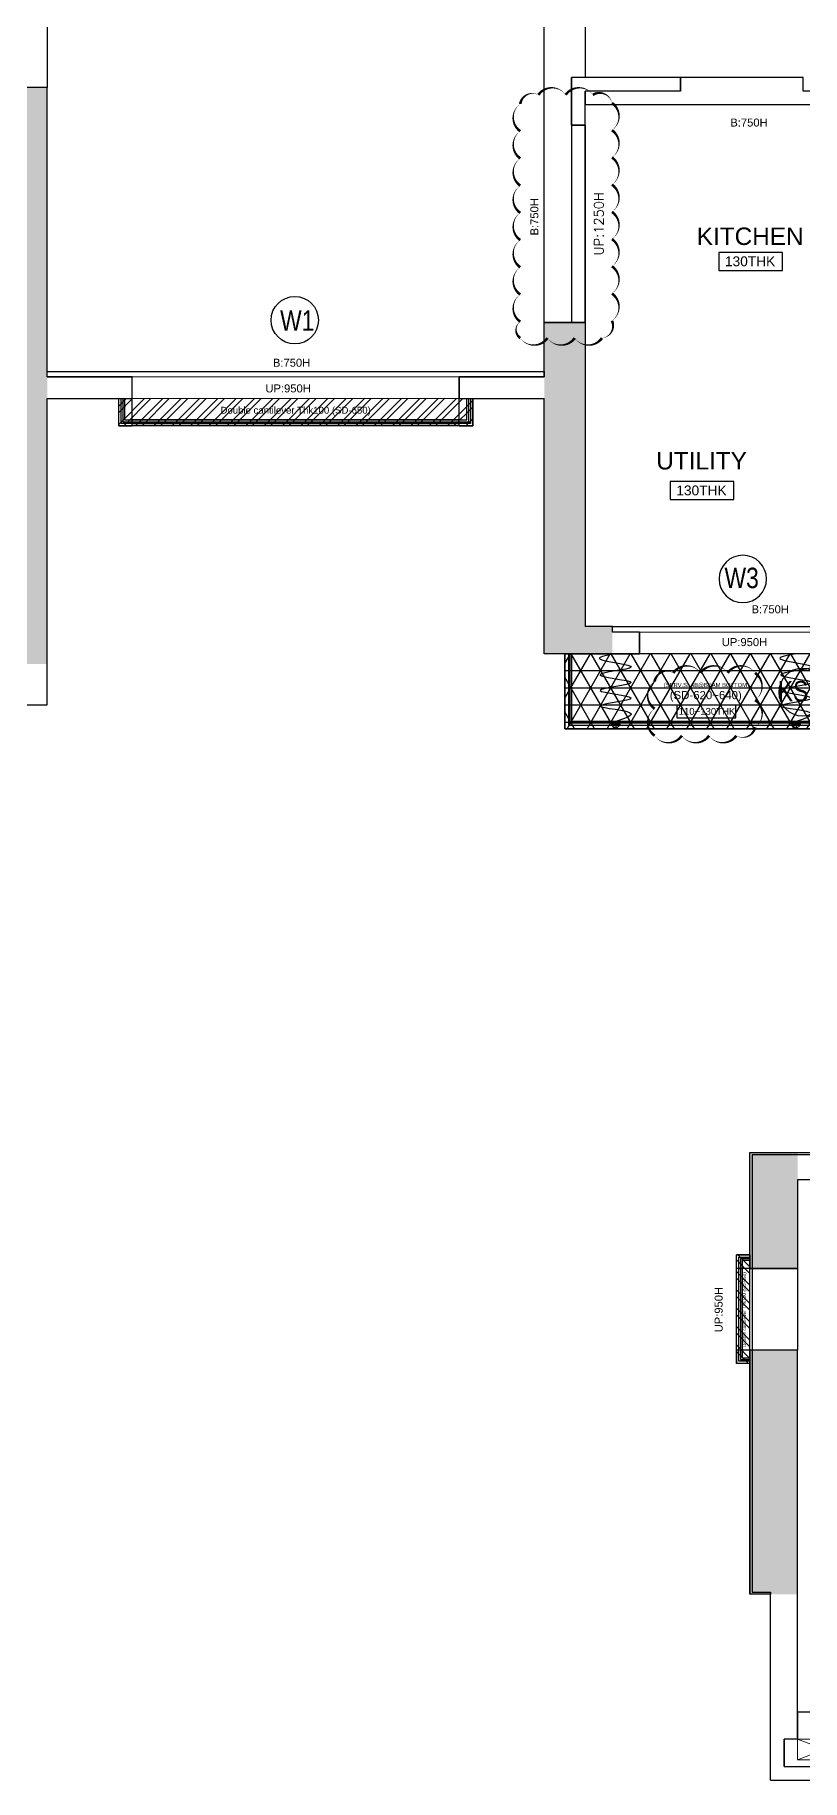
# Model space of a CAD drawing. Header units: millimetres. Extents: x 1124992 to 1258557, y -5767803 to -5695799.
# Drawn here: x 1220237 to 1225869, y -5766169 to -5753347 of the extents above; entities that cross this region are included whole.
import ezdxf
from ezdxf.enums import TextEntityAlignment as Align

# ---------------------------------------------------------------- set-up
doc = ezdxf.new("R2010")
doc.units = ezdxf.units.MM
doc.header["$LTSCALE"] = 1000
doc.header["$MEASUREMENT"] = 0
for name, pattern in [('AUDIT_D_120904163729-0', [0]), ('DASHED', [19.05, 12.7, -6.35]), ('HIDDEN', [0.375, 0.25, -0.125]), ('HIDDENX2', [19.05, 12.7, -6.35])]:
    doc.linetypes.add(name, pattern=pattern)
doc.layers.get('0').update_dxf_attribs({"linetype": 'AUDIT_D_120904163729-0'})
for name, color, linetype in [('2-CHANGE 191024-khan', 4, 'Continuous'), ('202_WALL', 7, 'Continuous'), ('203_BEAM', 6, 'DASHED'), ('204_역BEAM', 4, 'Continuous'), ('205_BALCONY', 4, 'Continuous'), ('206_OPEN', 5, 'Continuous'), ('210-DRIP MOULD', 5, 'HIDDEN'), ('210-GROOVE(ELEVATION)', 40, 'HIDDEN'), ('210_ROOM NAME', 2, 'Continuous'), ('210_SLAB THK', 2, 'Continuous'), ('216_SLAB DN -620', 181, 'Continuous'), ('216_SLAB DN -650', 211, 'Continuous'), ('216_SLAB SLOPE', 40, 'Continuous'), ('221_BEAM문자', 6, 'Continuous'), ('222_역BEAM문자', 4, 'Continuous'), ('223_발코니문자', 4, 'Continuous'), ('260_Window door symbol', 125, 'Continuous'), ('T8(T9 IS SIMILAR) - DIMENSION & TEXTING$0$a-window-no', 125, 'Continuous'), ('T8_TYPICAL COLUMNS$0$A-SHEAR WALL THICKENING', 3, 'Continuous')]:
    doc.layers.add(name, color=color, linetype=linetype)
doc.layers.add('T8_REFUGE COLUMNS$0$COL-HATCH', color=7, linetype='Continuous', lineweight=25, true_color=0xa3a3a3)
doc.styles.add('arial', font='sanss___.ttf')
doc.styles.add('csmD2007Romans', font='romans.shx', dxfattribs={"bigfont": 'whtmtxt.shx'})
doc.styles.add('T8(T9 IS SIMILAR) - DIMENSION & TEXTING$0$LODHA STANDERD', font='sanss___.ttf')

# ---------------------------------------------------------------- blocks, each defined once
blk = doc.blocks.new('T8(T9 IS SIMILAR) - DIMENSION & TEXTING$0$WINDOW TAG')
at = {"layer": 'T8(T9 IS SIMILAR) - DIMENSION & TEXTING$0$a-window-no'}
blk.add_circle((0, 0), 174, dxfattribs=at)
at = {"layer": 'T8(T9 IS SIMILAR) - DIMENSION & TEXTING$0$a-window-no', "style": 'T8(T9 IS SIMILAR) - DIMENSION & TEXTING$0$LODHA STANDERD'}
blk.add_attdef('WINDOW', text='', height=150, dxfattribs=at).set_placement((11, 3), align=Align.MIDDLE_CENTER)
blk = doc.blocks.new('A$C0C2415B0')
at = {"layer": '216_SLAB SLOPE', "color": 6}
for p, q in [((60.2, 0), (42.1, 16.4)), ((42.1, 16.4), (78.3, 16.4)), ((60.2, 0), (78.3, 16.4))]:
    blk.add_line(p, q, dxfattribs=at)
blk.add_lwpolyline([(60.2, 27.5), (60.2, 0)], dxfattribs=at)
blk.add_open_spline([(60.2, 288.5), (103.1, 281.5), (176.1, 264.5), (-111.2, 237.5), (237.8, 207.5), (-119.2, 177.6), (239.9, 147.3), (-119.3, 118.2), (238.3, 85.1), (-59.3, 69.3), (29.1, 38.4), (60.2, 27.5)], degree=3, knots=[61.866951, 61.866951, 61.866951, 61.866951, 206.155281, 412.310563, 618.465844, 824.621125, 1030.776406, 1236.931688, 1443.086969, 1649.24225, 1761.045649, 1761.045649, 1761.045649, 1761.045649], dxfattribs=at)

msp = doc.modelspace()

# ---------------------------------------------------------------- hatches: boundary and pattern name
at = {"layer": '216_SLAB DN -620'}
h = msp.add_hatch(dxfattribs=at)
h.set_pattern_fill('NET3', color=256, scale=40)
h.set_pattern_definition([(0, (1205400.26, -5775414.92), (0, 127), []), (60, (1205400.26, -5775414.92), (-109.9852, 63.5), []), (120, (1205400.26, -5775414.92), (-109.9852, -63.5), [])])
h.paths.add_polyline_path([(1226176.726, -5758444.027), (1224126.726, -5758444.027), (1224126.726, -5757894.027), (1226176.726, -5757894.027)])
at = {"layer": '216_SLAB DN -650', "linetype": 'Continuous', "lineweight": 0}
h = msp.add_hatch(dxfattribs=at)
h.set_pattern_fill('STEEL', color=227, scale=30)
h.set_pattern_definition([(45, (1196795.26, -5790954.07), (-67.35192, 67.35192), []), (45, (1196795.26, -5790906.45), (-67.35192, 67.35192), [])])
h.paths.add_polyline_path([(1220851.726, -5756219.027), (1223451.726, -5756219.027), (1223451.726, -5756019.027), (1220851.726, -5756019.027)])
h = msp.add_hatch(dxfattribs=at)
h.set_pattern_fill('STEEL', color=227, scale=30, angle=90)
h.set_pattern_definition([(135, (1261627.61, -5561460.37), (-67.35192, -67.35192), []), (135, (1261579.99, -5561460.37), (-67.35192, -67.35192), [])])
h.paths.add_polyline_path([(1225386.726, -5762309.028), (1225386.726, -5763109.031), (1225486.726, -5763109.031), (1225486.726, -5762309.028)])
at = {"layer": 'T8_REFUGE COLUMNS$0$COL-HATCH', "linetype": 'ByBlock'}
h = msp.add_hatch(color=256, dxfattribs=at)
h.dxf.hatch_style = 1
h.paths.add_polyline_path([(1220026.726, -5757969.027), (1220326.726, -5757969.027), (1220326.726, -5753734.027), (1220026.726, -5753734.027)])
h = msp.add_hatch(color=256, dxfattribs=at)
h.dxf.hatch_style = 1
h.paths.add_polyline_path([(1224276.726, -5757894.027), (1223976.726, -5757894.027), (1223976.726, -5755459.027), (1224276.726, -5755459.027)])
h = msp.add_hatch(color=256, dxfattribs=at)
h.dxf.hatch_style = 1
h.paths.add_polyline_path([(1225836.726, -5762409.028), (1225486.726, -5762409.028), (1225486.726, -5761559.027), (1225836.726, -5761559.027)])
h = msp.add_hatch(color=256, dxfattribs=at)
h.dxf.hatch_style = 1
h.paths.add_polyline_path([(1225486.726, -5764804.023), (1225836.726, -5764804.023), (1225836.726, -5763009.027), (1225486.726, -5763009.027)])
at = {"layer": 'T8_TYPICAL COLUMNS$0$A-SHEAR WALL THICKENING', "linetype": 'ByBlock'}
h = msp.add_hatch(color=31, dxfattribs=at)
h.dxf.hatch_style = 1
h.paths.add_polyline_path([(1224476.726, -5757694.027), (1224276.726, -5757694.027), (1224276.726, -5757894.027), (1224476.726, -5757894.027)])

# ---------------------------------------------------------------- linework, layer by layer
at = {"linetype": 'ByBlock'}
msp.add_line((1225636.726, -5764804.031), (1225486.726, -5764804.031), dxfattribs=at)
at = {"layer": '2-CHANGE 191024-khan', "linetype": 'ByBlock'}
for points in [[(1223800.09, -5755573.875, 0, 20, 0.52056705), (1224000.09, -5755573.875, 0, 20, 0.52056705), (1224200.09, -5755573.875, 0, 20, 0.52056705), (1224400.09, -5755573.875, 0, 20, 0.52056705), (1224473.246, -5755447.03, 0, 20, 0.52056705), (1224473.246, -5755247.03, 0, 20, 0.52056705), (1224473.246, -5755047.03, 0, 20, 0.52056705), (1224473.246, -5754847.03, 0, 20, 0.52056705), (1224473.246, -5754647.03, 0, 20, 0.52056705), (1224473.246, -5754447.03, 0, 20, 0.52056705), (1224473.246, -5754247.03, 0, 20, 0.52056705), (1224473.246, -5754047.03, 0, 20, 0.52056705), (1224473.246, -5753847.03, 0, 20, 0.52056705), (1224333.116, -5753787.16, 0, 20, 0.52056705), (1224133.116, -5753787.16, 0, 20, 0.52056705), (1223933.116, -5753787.16, 0, 20, 0.52056705), (1223800.09, -5753854.134, 0, 20, 0.52056705), (1223800.09, -5754054.134, 0, 20, 0.52056705), (1223800.09, -5754254.134, 0, 20, 0.52056705), (1223800.09, -5754454.134, 0, 20, 0.52056705), (1223800.09, -5754654.134, 0, 20, 0.52056705), (1223800.09, -5754854.134, 0, 20, 0.52056705), (1223800.09, -5755054.134, 0, 20, 0.52056705), (1223800.09, -5755254.134, 0, 20, 0.52056705), (1223800.09, -5755454.134, 0, 20, 0.52056705)], [(1224786.602, -5758495.376, 0, 20, 0.52056705), (1224986.602, -5758495.376, 0, 20, 0.52056705), (1225186.602, -5758495.376, 0, 20, 0.52056705), (1225386.602, -5758495.376, 0, 20, 0.52056705), (1225524.533, -5758433.308, 0, 20, 0.52056705), (1225524.533, -5758233.308, 0, 20, 0.52056705), (1225523.507, -5758034.334, 0, 20, 0.52056705), (1225323.507, -5758034.334, 0, 20, 0.52056705), (1225123.507, -5758034.334, 0, 20, 0.52056705), (1224923.507, -5758034.334, 0, 20, 0.52056705), (1224786.602, -5758097.429, 0, 20, 0.52056705), (1224786.602, -5758297.429, 0, 20, 0.52056705)]]:
    msp.add_lwpolyline(points, format="xyseb", close=True, dxfattribs=at)
at = {"layer": '202_WALL', "linetype": 'ByBlock'}
for p, q in [((1220326.726, -5753734.027), (1220026.726, -5753734.027)), ((1220326.726, -5755859.027), (1220326.726, -5753734.027)), ((1224176.726, -5754009.027), (1224176.726, -5753659.027)), ((1224976.726, -5753659.027), (1224176.726, -5753659.027)), ((1224976.726, -5753759.027), (1224976.726, -5753659.027)), ((1224276.726, -5754009.027), (1224276.726, -5753759.027)), ((1224976.726, -5753759.027), (1224276.726, -5753759.027)), ((1224276.726, -5754009.027), (1224176.726, -5754009.027)), ((1223976.726, -5755859.027), (1223976.726, -5755459.027)), ((1223976.726, -5755459.027), (1224276.726, -5755459.027)), ((1224276.726, -5755459.027), (1224276.726, -5757694.027)), ((1220326.726, -5755859.027), (1220951.726, -5755859.027)), ((1220951.726, -5756219.027), (1220951.726, -5755859.027)), ((1223351.726, -5756219.027), (1223351.726, -5755859.027)), ((1223351.726, -5755859.027), (1223976.726, -5755859.027)), ((1220326.726, -5758269.027), (1220326.726, -5756019.027)), ((1220326.726, -5756019.027), (1220851.726, -5756019.027)), ((1220851.726, -5756219.027), (1220851.726, -5756019.027)), ((1223451.726, -5756219.027), (1223451.726, -5756019.027)), ((1223451.726, -5756019.027), (1223976.726, -5756019.027)), ((1223976.726, -5757894.027), (1223976.726, -5756019.027)), ((1220851.726, -5756219.027), (1220951.726, -5756219.027)), ((1223351.726, -5756219.027), (1223451.726, -5756219.027)), ((1224476.726, -5757694.027), (1224276.726, -5757694.027)), ((1224476.726, -5757734.027), (1224476.726, -5757694.027)), ((1224676.726, -5757734.027), (1224476.726, -5757734.027)), ((1224676.726, -5757734.027), (1224676.726, -5757894.027)), ((1224676.726, -5757894.027), (1223976.726, -5757894.027)), ((1219576.726, -5758269.027), (1220326.726, -5758269.027)), ((1225486.726, -5762309.028), (1225486.726, -5761559.027)), ((1225486.726, -5761559.027), (1225836.726, -5761559.027)), ((1225836.726, -5761559.027), (1226486.799, -5761559.027)), ((1225836.726, -5761759.027), (1225836.726, -5762409.028)), ((1228436.726, -5761759.027), (1225836.726, -5761759.027)), ((1225486.726, -5762309.028), (1225386.726, -5762309.028)), ((1225386.726, -5762409.028), (1225386.726, -5762309.028)), ((1225836.726, -5762409.028), (1225386.726, -5762409.028)), ((1225836.726, -5763009.031), (1225386.726, -5763009.031)), ((1225386.726, -5763009.031), (1225386.726, -5763109.031)), ((1225486.726, -5763109.031), (1225386.726, -5763109.031)), ((1225486.726, -5763109.031), (1225486.726, -5764804.031)), ((1225836.726, -5765869.027), (1225836.726, -5763009.031)), ((1225636.726, -5764804.031), (1225486.726, -5764804.031)), ((1225636.726, -5766169.027), (1225636.726, -5764804.031)), ((1225736.726, -5766069.027), (1225736.726, -5765869.027)), ((1225836.726, -5765869.027), (1225736.726, -5765869.027)), ((1225636.726, -5766169.027), (1226381.726, -5766169.027)), ((1225736.726, -5766069.027), (1226281.726, -5766069.027))]:
    msp.add_line(p, q, dxfattribs=at)
at = {"layer": '203_BEAM'}
msp.add_lwpolyline([(1220326.726, -5753734.027), (1220026.726, -5753734.027), (1220026.726, -5752434.027), (1220326.726, -5752434.027)], close=True, dxfattribs=at)
for points in [[(1223976.726, -5752434.027), (1224276.726, -5752434.027), (1224276.726, -5753659.027), (1224176.726, -5753659.027), (1224176.726, -5754009.027), (1224276.726, -5754009.027), (1224276.726, -5755459.027), (1223976.726, -5755459.027), (1223976.726, -5752434.027)], [(1224976.726, -5753659.027), (1224976.726, -5753759.027), (1224276.726, -5753759.027), (1224276.726, -5753859.027), (1226776.726, -5753859.027), (1226776.726, -5753759.027), (1225876.726, -5753759.027), (1225876.726, -5753659.027), (1224976.726, -5753659.027)], [(1223976.726, -5755819.027), (1223976.726, -5755859.027), (1223351.726, -5755859.027), (1223351.726, -5756019.027), (1223451.726, -5756019.027), (1223451.726, -5756219.027), (1220851.726, -5756219.027), (1220851.726, -5756019.027), (1220951.726, -5756019.027), (1220951.726, -5755859.027), (1220326.726, -5755859.027), (1220326.726, -5755819.027), (1223976.726, -5755819.027)], [(1226776.726, -5757694.027), (1226776.726, -5757734.027), (1226176.726, -5757734.027), (1226176.726, -5757894.027), (1226326.726, -5757894.027), (1226326.726, -5757894.027), (1226326.726, -5757894.027), (1226326.726, -5757894.027), (1226326.726, -5757894.027), (1226326.726, -5758344.027), (1226926.726, -5758344.027), (1226926.726, -5757894.027), (1226966.726, -5757894.027), (1226966.726, -5758394.027), (1226176.726, -5758394.027), (1226176.726, -5758444.027), (1224126.726, -5758444.027), (1224126.726, -5757894.027), (1224676.726, -5757894.027), (1224676.726, -5757734.027), (1224476.726, -5757734.027), (1224476.726, -5757694.027), (1226776.726, -5757694.027)], [(1225836.726, -5762409.028), (1225836.726, -5763009.031), (1225486.726, -5763009.031), (1225486.726, -5763109.031), (1225386.726, -5763109.031), (1225386.726, -5762309.028), (1225486.726, -5762309.028), (1225486.726, -5762409.028), (1225836.726, -5762409.028)], [(1225836.726, -5765669.027), (1225836.726, -5765869.027), (1225736.726, -5765869.027), (1225736.726, -5766069.027), (1226281.726, -5766069.027), (1226281.726, -5765709.027), (1226381.726, -5765709.027), (1226381.726, -5766069.027), (1228481.726, -5766069.027), (1228481.726, -5765709.027), (1228581.726, -5765709.027), (1228581.726, -5766069.027), (1229226.726, -5766069.027), (1229226.726, -5765669.027), (1225836.726, -5765669.027)]]:
    msp.add_lwpolyline(points, dxfattribs=at)
at = {"layer": '204_역BEAM', "linetype": 'ByBlock'}
msp.add_lwpolyline([(1224176.726, -5754009.027), (1224176.726, -5755459.027), (1224276.726, -5755459.027), (1224276.726, -5754009.027), (1224176.726, -5754009.027)], dxfattribs=at)
at = {"layer": '205_BALCONY', "linetype": 'HIDDENX2', "lineweight": 0}
msp.add_line((1225486.726, -5763109.031), (1225486.726, -5762309.028), dxfattribs=at)
at = {"layer": '205_BALCONY', "linetype": 'Continuous', "lineweight": 0}
for points in [[(1223351.726, -5755859.027), (1220951.726, -5755859.027), (1220951.726, -5756219.027), (1223351.726, -5756219.027)], [(1226176.726, -5757734.027), (1224676.726, -5757734.027), (1224676.726, -5757894.027), (1226176.726, -5757894.027)], [(1225836.726, -5762409.028), (1225386.726, -5762409.028), (1225386.726, -5763009.031), (1225836.726, -5763009.031)]]:
    msp.add_lwpolyline(points, close=True, dxfattribs=at)
at = {"layer": '206_OPEN', "linetype": 'HIDDENX2', "lineweight": 0}
msp.add_lwpolyline([(1225836.726, -5766019.027), (1226231.726, -5766019.027), (1226231.726, -5765869.027), (1225836.726, -5765869.027), (1225836.726, -5766019.027), (1226231.726, -5765869.027), (1225836.726, -5765869.027), (1226231.726, -5766019.027)], dxfattribs=at)
at = {"layer": '210-DRIP MOULD', "linetype": 'DASHED', "lineweight": -3}
for points in [[(1220868.726, -5756019.027), (1220894.726, -5756019.027), (1220894.726, -5756176.027), (1223408.726, -5756176.027), (1223408.726, -5756019.027), (1223434.726, -5756019.027), (1223434.726, -5756202.027), (1220868.726, -5756202.027), (1220868.726, -5756019.027)], [(1220881.726, -5756019.027), (1220881.726, -5756189.027), (1223421.726, -5756189.027), (1223421.726, -5756019.027)], [(1220951.726, -5756189.027), (1223351.726, -5756189.027)], [(1224179.726, -5757894.027), (1224153.726, -5757894.027), (1224153.726, -5758417.027), (1226176.726, -5758417.027), (1226176.726, -5758391.027), (1224179.726, -5758391.027), (1224179.726, -5757894.027)], [(1226176.726, -5758404.027), (1224166.726, -5758404.027), (1224166.726, -5757894.027)], [(1225486.726, -5763066.031), (1225486.726, -5763092.031), (1225403.726, -5763092.031), (1225403.726, -5762326.028), (1225486.726, -5762326.028), (1225486.726, -5762352.028), (1225429.726, -5762352.028), (1225429.726, -5763066.031), (1225486.726, -5763066.031)], [(1225486.726, -5762339.028), (1225416.726, -5762339.028), (1225416.726, -5763079.031), (1225486.726, -5763079.031)], [(1225429.726, -5762409.028), (1225429.726, -5763009.031), (1225403.726, -5763009.031), (1225403.726, -5762409.028), (1225429.726, -5762409.028)], [(1225416.726, -5762409.028), (1225416.726, -5763009.031)]]:
    msp.add_lwpolyline(points, dxfattribs=at)
msp.add_lwpolyline([(1223351.726, -5756176.027), (1220951.726, -5756176.027), (1220951.726, -5756202.027), (1223351.726, -5756202.027)], close=True, dxfattribs=at)
at = {"layer": '210-GROOVE(ELEVATION)', "linetype": 'HIDDENX2', "lineweight": -3, "flags": 128}
msp.add_lwpolyline([(1225486.726, -5764804.031), (1225486.726, -5761559.027), (1226486.799, -5761559.027), (1226486.799, -5761574.027), (1225501.726, -5761574.027), (1225501.726, -5764789.031), (1225636.726, -5764789.031), (1225636.726, -5764804.031), (1225486.726, -5764804.031)], dxfattribs=at)
at = {"layer": '210_SLAB THK', "color": 2}
for points in [[(1225257.008, -5754945.512), (1225257.008, -5755077.859), (1225725.695, -5755077.859), (1225725.695, -5754945.512)], [(1224899.935, -5756628.703), (1224899.935, -5756761.051), (1225368.622, -5756761.051), (1225368.622, -5756628.703)], [(1224950.853, -5758271.353), (1224950.853, -5758363.996), (1225381.751, -5758363.996), (1225381.751, -5758271.353)]]:
    msp.add_lwpolyline(points, close=True, dxfattribs=at)
at = {"layer": '216_SLAB DN -620', "linetype": 'ByBlock'}
msp.add_lwpolyline([(1226176.726, -5757894.027), (1224126.726, -5757894.027), (1224126.726, -5758444.027), (1226176.726, -5758444.027)], close=True, dxfattribs=at)
at = {"layer": '216_SLAB DN -650', "color": 201, "linetype": 'Continuous', "lineweight": 0}
for points in [[(1220851.726, -5756219.027), (1223451.726, -5756219.027), (1223451.726, -5756019.027), (1220851.726, -5756019.027)], [(1225386.726, -5762309.028), (1225386.726, -5763109.031), (1225486.726, -5763109.031), (1225486.726, -5762309.028)]]:
    msp.add_lwpolyline(points, close=True, dxfattribs=at)

# ---------------------------------------------------------------- block references
at = {"layer": '216_SLAB SLOPE', "xscale": -1.906312773688221, "yscale": 1.906312773688221, "zscale": 1.906312773688221}
for p in [(1224615.85, -5758444.027), (1225941.455, -5758444.027)]:
    msp.add_blockref('A$C0C2415B0', p, dxfattribs=at)
at = {"layer": '260_Window door symbol'}
ref = msp.add_blockref('T8(T9 IS SIMILAR) - DIMENSION & TEXTING$0$WINDOW TAG', (1222144.558, -5755442.782, 0.49), dxfattribs=dict(at, rotation=180))
ref.add_attrib('WINDOW', 'W1', dxfattribs={"layer": 'T8(T9 IS SIMILAR) - DIMENSION & TEXTING$0$a-window-no', "height": 150, "style": 'T8(T9 IS SIMILAR) - DIMENSION & TEXTING$0$LODHA STANDERD', "width": 0.8}).set_placement((1222162.512, -5755445.573, 0.49), align=Align.MIDDLE_CENTER)
ref = msp.add_blockref('T8(T9 IS SIMILAR) - DIMENSION & TEXTING$0$WINDOW TAG', (1225434.176, -5757343.814), dxfattribs=dict(at, xscale=-1))
ref.add_attrib('WINDOW', 'W3', dxfattribs={"layer": 'T8(T9 IS SIMILAR) - DIMENSION & TEXTING$0$a-window-no', "height": 150, "style": 'T8(T9 IS SIMILAR) - DIMENSION & TEXTING$0$LODHA STANDERD', "width": 0.8}).set_placement((1225425.792, -5757336.29), align=Align.MIDDLE_CENTER)
ref = msp.add_blockref('T8(T9 IS SIMILAR) - DIMENSION & TEXTING$0$WINDOW TAG', (1225872.541, -5758175.615), dxfattribs=dict(at, xscale=-1))
ref.add_attrib('WINDOW', 'KSD', dxfattribs={"layer": 'T8(T9 IS SIMILAR) - DIMENSION & TEXTING$0$a-window-no', "height": 150, "style": 'T8(T9 IS SIMILAR) - DIMENSION & TEXTING$0$LODHA STANDERD', "width": 0.8}).set_placement((1225864.158, -5758168.092), align=Align.MIDDLE_CENTER)

# ---------------------------------------------------------------- texts
at = {"layer": '210_ROOM NAME', "style": 'arial'}
for s, p in [('KITCHEN', (1225095.926, -5754890.01)), ('UTILITY', (1224798.574, -5756539.287))]:
    msp.add_text(s, height=128, dxfattribs=at).set_placement(p)
at = {"layer": '210_SLAB THK', "color": 2, "attachment_point": 2, "line_spacing_factor": 0.94556, "style": 'arial'}
for s, insert, char_height, width in [('130THK', (1225487.685, -5754974.202), 72, 531.9), ('130THK', (1225130.612, -5756657.393), 72, 531.9), ('110~130THK', (1225171.079, -5758291.436), 50.4, 372.33)]:
    msp.add_mtext(s, dxfattribs=dict(at, insert=insert, char_height=char_height, width=width))
at = {"layer": '216_SLAB DN -650', "color": 201, "linetype": 'Continuous', "lineweight": 0, "insert": (1222150.973, -5756144.611), "char_height": 50.4, "attachment_point": 8, "line_spacing_factor": 0.96736, "style": 'arial'}
msp.add_mtext('{\\C6;Double cantilever Thk100 (SD-650)}', dxfattribs=at)
at = {"layer": '216_SLAB DN -650', "color": 201, "linetype": 'Continuous', "lineweight": 0, "insert": (1225432.754, -5762712.654), "char_height": 25.2, "attachment_point": 2, "rotation": 90, "line_spacing_factor": 0.96736, "style": 'arial'}
msp.add_mtext('{\\C6;Double cantilever Thk100 (SD-650)}', dxfattribs=at)
at = {"layer": '216_SLAB SLOPE', "attachment_point": 2, "line_spacing_factor": 0.96736, "style": 'arial'}
for s, insert, char_height in [('{\\C6;(SERV.SLAB@BEAM BOTTOM)}', (1225166.58, -5758107.639), 30.6), ('{\\C6;(SD-620~640)}', (1225162.07, -5758167.204), 60)]:
    msp.add_mtext(s, dxfattribs=dict(at, insert=insert, char_height=char_height))
at = {"layer": '221_BEAM문자', "linetype": 'Continuous', "lineweight": 0, "style": 'arial'}
for p in [(1225479.567, -5753990.616), (1222121.206, -5755755.227), (1225635.718, -5757566.712)]:
    msp.add_text('B:750H', height=58.8, dxfattribs=at).set_placement(p, align=Align.MIDDLE)
msp.add_text('B:750H', height=58.8, rotation=90, dxfattribs=at).set_placement((1223903.537, -5754683.066), align=Align.MIDDLE)
at = {"layer": '222_역BEAM문자', "linetype": 'ByBlock', "style": 'csmD2007Romans'}
msp.add_text('UP:1250H', height=70, rotation=90, dxfattribs=at).set_placement((1224376.726, -5754734.027), align=Align.MIDDLE)
at = {"layer": '223_발코니문자', "linetype": 'Continuous', "lineweight": 0, "style": 'arial'}
for p in [(1222095.568, -5755943.966), (1225446.442, -5757807.863)]:
    msp.add_text('UP:950H', height=58.8, dxfattribs=at).set_placement(p, align=Align.MIDDLE)
msp.add_text('UP:950H', height=58.8, rotation=90, dxfattribs=at).set_placement((1225256.588, -5762712.506), align=Align.MIDDLE)

doc.saveas('drawing.dxf')
